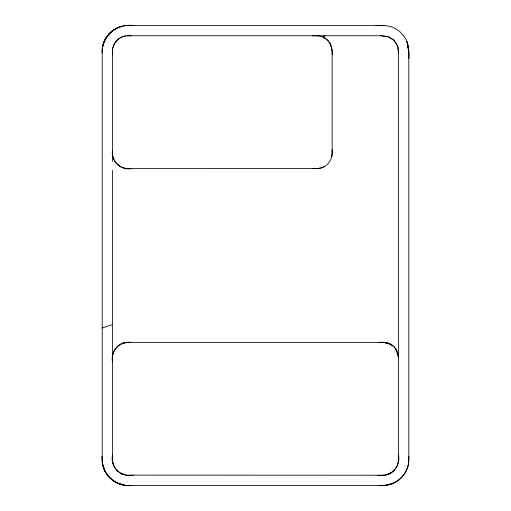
<?xml version="1.0" encoding="UTF-8"?>
<svg xmlns="http://www.w3.org/2000/svg" width="511" height="511" viewBox="0 0 511 511"><rect width="100%" height="100%" fill="white"/><g stroke="black" fill="none" stroke-linecap="round" stroke-linejoin="round"><path stroke-width="0.77" d="M398.58 454.63L398.561 460.366L397.085 466.46L392.806 471.883L386.495 474.866L380.74 475.23L126.575 475.115M332.15 149.582L332.099 154.488A15.356 15.356 0 0 1 322.071 167.685L317.388 168.604L312.777 168.63M112.42 361.916C110.548 351.121 119.849 340.767 130.873 342.37M112.42 53.994L112.567 49.637M408.8 456.297C410.659 473.097 395.175 487.635 378.562 485.45M102.2 52.805C101.248 38.338 113.851 25.16 128.363 25.55L383.282 25.55A25.582 25.582 0 0 1 407.752 43.959L408.8 53.035M331.786 156.558L332.15 152.789L332.15 51.151L330.789 44.827L327.755 40.363L323.176 37.169L323.897 35.77M102.2 458.744L102.2 51.962C101.663 35.527 117.709 23.321 133.441 25.55M102.2 51.962C102.174 41.123 108.907 31.177 118.974 27.16M112.592 48.915L114.151 44.035M323.176 37.169L325.053 35.77M324.268 166.682L321.017 168.042L317.446 168.604L130.963 168.63C120.494 170.265 110.836 160.831 112.42 150.304M102.2 328.005L112.42 324.6M388.136 473.984L390.96 473.084M121.695 343.75L124.499 342.913M387.9 474.272L389.299 473.85M122.199 343.743L124.429 343.105M385.901 485.207L393.809 483.061M127.316 35.815L131.282 35.77M377.808 475.23C389.618 477.651 400.822 467.52 398.58 455.435L398.58 52.754L397.673 46.099L394.058 40.228L388.111 36.632L381.18 35.77L127.98 35.77C118.942 35.764 111.609 44.055 112.42 53.003L112.42 161.431M383.889 342.37L385.166 342.37M312.636 35.77L317.203 35.789A15.381 15.381 0 0 1 330.438 44.055L332.073 49.599L332.15 54.683M375.31 25.55L383.64 25.588M375.496 25.55L384.323 25.601L376.147 25.55M133.326 475.23C121.535 477.676 110.197 467.661 112.42 455.531L112.42 170.291M378.919 342.37C385.275 341.706 391.88 343.481 395.77 348.885L398.58 357.7M105.209 471.647L102.558 463.803L102.2 456.374C100.36 473.218 115.965 487.679 132.573 485.45M130.963 168.63C121.656 169.984 112.586 162.875 112.42 153.3M102.2 458.744C101.485 473.908 115.524 486.868 130.541 485.45L382.081 485.45L389.133 484.735A25.55 25.55 0 0 0 408.455 463.905L408.8 457.166L408.8 52.512L407.503 43.148M383.902 342.536L385.415 342.619M380.778 35.77L387.779 36.53L394.013 40.197L397.756 46.36L398.58 53.067M383.959 342.472L387.51 343.002M384.068 342.619L387.868 343.245M384.266 342.466L388.354 343.373M121.688 473.933L123.208 474.285M117.306 483.119L125.227 485.22M124.729 168.113L126.083 168.477M121.88 473.94L123.215 474.329M119.325 472.701L125.827 475.096M121.273 473.32L122.634 474.01M389.963 344.216L391.969 345.487M117.153 164.152L118.348 165.053M118.82 472.158L114.311 467.246L112.656 461.273M116.942 470.35L117.856 471.596M395.284 348.713L396.153 350.022M398.58 358.141L397.654 352.501A15.349 15.349 0 0 0 382.867 342.37L128.657 342.37L123.598 342.945A15.349 15.349 0 0 0 112.42 357.7M408.8 58.107L408.743 50.506L406.986 41.653L408.768 50.723L408.8 58.433M112.42 454.343L112.446 460.526M114.151 44.035A15.439 15.439 0 0 1 125.815 35.898M123.157 474.508A15.317 15.317 0 0 1 120.998 473.646M117.479 471.263A15.317 15.317 0 0 1 116.47 470.254M113.027 464.116A15.317 15.317 0 0 1 112.695 462.73M394.518 470.241A15.356 15.356 0 0 1 393.304 471.423M391.222 472.956A15.356 15.356 0 0 1 387.99 474.444M123.783 485.111A25.55 25.55 0 0 1 102.909 465.745M102.66 46.329A25.62 25.62 0 0 1 121.592 26.329M122.595 343.309A15.419 15.419 0 0 1 124.627 342.715M389.727 343.826A15.502 15.502 0 0 1 392.333 345.41M124.416 342.753L121.79 343.807L124.422 342.753"/></g></svg>
